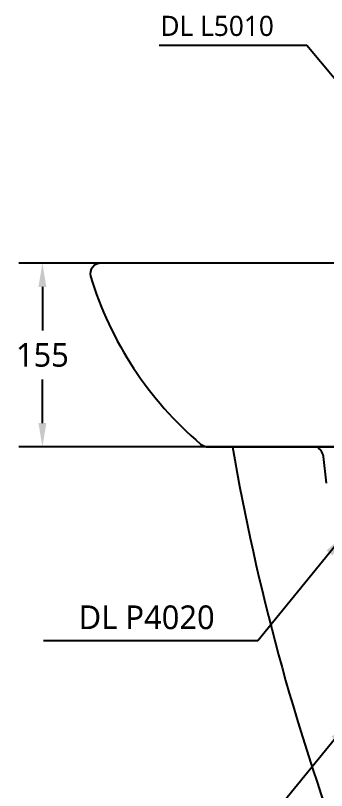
# Model space of a CAD drawing. Extents: x 6362 to 12807, y 0 to 2100.
# Drawn here: x 11594 to 11856, y 424 to 1078 of the extents above; entities that cross this region are included whole.
import ezdxf

# ---------------------------------------------------------------- set-up
doc = ezdxf.new("R2010")
doc.units = 0
doc.header["$LTSCALE"] = 20
doc.header["$MEASUREMENT"] = 0
doc.layers.get('0').update_dxf_attribs({"linetype": 'CONTINUOUS'})
doc.layers.get('DEFPOINTS').update_dxf_attribs({"linetype": 'CONTINUOUS'})
doc.layers.add('1', color=1, linetype='CONTINUOUS')
doc.layers.add('7', color=7, linetype='CONTINUOUS')
doc.styles.add('GHS', font='txt.shx', dxfattribs={"bigfont": 'ghs.shx'})
doc.styles.get("Standard").update_dxf_attribs({"font": 'NanumGothic.ttf'})
doc.dimstyles.get("Standard").update_dxf_attribs({"dimtxt": 2.5, "dimasz": 2, "dimexe": 2, "dimexo": 1, "dimgap": 1.5, "dimtad": 1, "dimdec": 0, "dimlfac": 10, "dimrnd": 0.5, "dimzin": 0, "dimdsep": 46, "dimtxsty": 'Standard', "dimcen": 0, "dimclrt": 2, "dimadec": 0, "dimazin": 0, "dimtfac": 1, "dimtdec": 0, "dimtmove": 0, "dimatfit": 3, "dimfxl": 1, "dimtolj": 1, "dimtzin": 0, "dimarcsym": 0})

# ---------------------------------------------------------------- blocks, each defined once
blk = doc.blocks.new('*D103')
at = {"color": 3, "lineweight": -2, "transparency": 16777216}
for p, q in [((11666.04, 869.13), (11596.26, 869.13)), ((11616.26, 849.13), (11616.26, 812.42)), ((11616.26, 734.14), (11616.26, 770.87)), ((11796.66, 714.14), (11596.26, 714.14))]:
    blk.add_line(p, q, dxfattribs=at)
at = {"color": 3, "transparency": 16777216}
for points in [[(11612.92, 849.13), (11619.59, 849.13), (11616.26, 869.13)], [(11612.92, 734.14), (11619.59, 734.14), (11616.26, 714.14)]]:
    blk.add_solid(points, dxfattribs=at)
at = {"layer": 'DEFPOINTS', "color": 0, "transparency": 16777216}
for p in [(11666.04, 869.13), (11616.26, 714.14), (11796.66, 714.14)]:
    blk.add_point(p, dxfattribs=at)
at = {"color": 2, "transparency": 16777216, "insert": (11616.26, 791.64), "char_height": 20, "attachment_point": 5}
blk.add_mtext('\\A1;155', dxfattribs=at)

msp = doc.modelspace()

# ---------------------------------------------------------------- linework, layer by layer
for q in [(11756.29896, 714.14283), (12106.6625, 714.14283)]:
    msp.add_line((11756.6625, 714.14283), q)
msp.add_arc((11756.29896, 724.14283), 10, 229.6766877, 272.07900623)
at = {"layer": '7'}
for p, q in [((12106.6625, 869.14283), (11665.6625, 869.14283)), ((12106.6625, 714.14283), (11777.7275, 714.14283)), ((11781.6625, 714.14283), (12106.6625, 714.14283)), ((11856.1501, 683.56767), (11853.54245, 706.08585))]:
    msp.add_line(p, q, dxfattribs=at)
for centre, radius, start, end in [((11665.6625, 860.14283), 9, 87.6015182, 193.6339862), ((11943.95914, 945.24169), 300.00181, 196.90182458, 229.6766877), ((13692.57807, 1047.54644), 1944.69247, 189.87171969, 200.46271658), ((11843.60883, 704.93551), 10, 6.60554099, 67.03333559)]:
    msp.add_arc(centre, radius, start, end, dxfattribs=at)

# ---------------------------------------------------------------- texts
at = {"color": 2, "insert": (11715.89277, 1077.85892), "char_height": 17, "attachment_point": 1, "style": 'GHS'}
msp.add_mtext_dynamic_manual_height_columns('{\\fNanumGothic|b0|i0|c129|p50;DL L5010}', width=155.8345136, gutter_width=13.505, heights=[0], dxfattribs=at)
at = {"layer": '1', "color": 2, "insert": (11704.30263, 570.16729), "char_height": 20, "attachment_point": 5}
msp.add_mtext('DL P4020', dxfattribs=at)

# ---------------------------------------------------------------- dimensions: what is measured, and where the dimension line sits
dim = msp.add_linear_dim(base=(11616.25618, 714.14283), p1=(11666.03915, 869.13495), p2=(11796.6625, 714.14283), angle=90, dimstyle='Standard', override={"dimtxt": 20, "dimasz": 20, "dimexe": 20, "dimexo": 0, "dimgap": 10, "dimtih": 1, "dimtoh": 1, "dimdec": 4, "dimlfac": 1, "dimzin": 8, "dimclrd": 3, "dimclre": 3, "dimtdec": 4, "dimarcsym": 1})
dim.commit()
dim.dimension.update_dxf_attribs({"geometry": '*D103', "text_midpoint": (11616.25618, 791.64283), "dimtype": 160})

# ---------------------------------------------------------------- leaders
for points, override in [([(11914.73195, 963.02563), (11839.39693, 1052.82179), (11714.78946, 1052.82179)], {"dimtxt": 20, "dimasz": 20, "dimexe": 10, "dimexo": 8, "dimgap": 10, "dimtad": 0, "dimtoh": 1, "dimdec": 4, "dimlfac": 1, "dimzin": 8, "dimclrd": 3, "dimclre": 3, "dimtdec": 4, "dimarcsym": 1}), ([(11871.38973, 640.09365), (11798.17163, 550.44514), (11617.19083, 550.44514)], {"dimtxt": 20, "dimasz": 20, "dimexe": 20, "dimexo": 0, "dimgap": 10, "dimtad": 0, "dimdec": 4, "dimlfac": 1, "dimzin": 8, "dimclrd": 3, "dimclre": 3, "dimtdec": 4, "dimarcsym": 1}), ([(11875.51473, 482.80041), (11802.29663, 393.1519), (11625.34778, 393.1519)], {"dimtxt": 20, "dimasz": 20, "dimexe": 20, "dimexo": 0, "dimgap": 10, "dimtad": 0, "dimdec": 4, "dimlfac": 1, "dimzin": 8, "dimclrd": 3, "dimclre": 3, "dimtdec": 4, "dimarcsym": 1})]:
    msp.add_leader(points, dimstyle='Standard', override=override)

doc.saveas('drawing.dxf')
